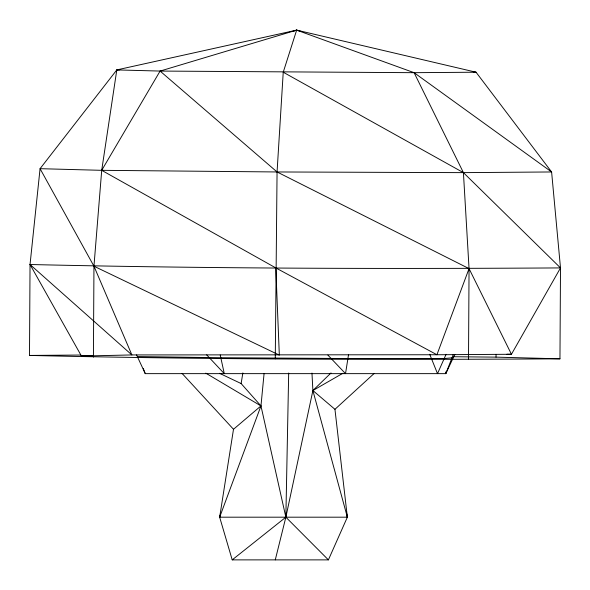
<?xml version="1.0" encoding="UTF-8"?>
<svg xmlns="http://www.w3.org/2000/svg" width="590" height="590" viewBox="0 0 590 590"><rect width="100%" height="100%" fill="white"/><g stroke="black" fill="none" stroke-linecap="round" stroke-linejoin="round"><path stroke-width="0.89" d="M29.5 355.431L30.038 264.512L40.068 168.681L116.805 69.915L296.659 30.12L476.042 72.216L551.606 171.963L560.5 267.912L559.962 358.831C383.146 359.93 206.271 359.517 29.5 355.431L80.712 355.04M93.419 357.134L93.958 266.208L101.709 170.326L116.805 69.915L119.534 69.893M275.264 358.831L277.064 171.963L283.237 72.216L296.659 30.12L301.055 31.44M468.512 359.531L469.05 268.612L463.416 172.641L414.106 72.688L296.659 30.12L160.089 71.066L116.805 69.915M559.962 358.831L496.043 357.134L496.057 354.376M288.68 373.028L285.862 517.187L275.272 559.88M264.091 373.411L260.964 405.913L219.657 517.187L232.209 559.88L328.394 559.88L347.355 517.187L334.95 409.312L312.892 390.536L311.963 373.064M346.706 513.573L347.355 517.187L219.657 517.187L233.5 429.284L260.964 405.913L241.133 383.559L219.487 373.3M348.491 354.892L345.526 373.64L327.87 355.084M241.133 383.559L242.866 372.917M219.657 517.187L220.38 514.539M160.089 71.066L414.106 72.688L551.606 171.963L463.416 172.641L277.064 171.963L101.709 170.326L160.089 71.066L277.064 171.963L469.05 268.612L436.917 354.752L131.887 354.929L81.464 356.087L30.038 264.512C206.81 268.598 383.684 269.003 560.5 267.912L511.449 354.273L436.917 354.752L275.803 267.912L101.709 170.326L40.068 168.681L93.958 266.208L131.887 354.929L30.038 264.512M453.363 354.398L445.797 373.64L145.251 373.64L136.563 354.9M446.077 354.317L437.507 373.64L429.712 354.273M454.831 354.391L445.797 373.64L445.797 371.87M331.005 372.961L312.892 390.536L285.862 517.187L232.209 559.88M334.95 409.312L374.215 373.404M342.871 373.278L312.892 390.536L347.355 517.187M292.293 31.572L296.659 30.12M453.275 357.71L444.211 358.528L347.916 358.528L220.808 357.717L137.337 356.567M93.353 355.475L81.287 355.77L87.858 355.94M414.106 72.688L476.042 72.216L473.276 72.142M82.504 355.755L88.758 355.711M506.913 354.251L511.449 354.273L469.05 268.612M453.799 356.736L496.043 357.134M93.958 266.208L279.328 355.128L275.803 267.912M283.237 72.216L463.416 172.641L560.5 267.912M205.763 373.131L260.964 405.913L285.862 517.187L328.394 559.88M206.699 354.878L224.281 373.64L220.218 355.018M182.118 373.47L233.5 429.284M143.274 368.485L145.251 373.64"/></g></svg>
